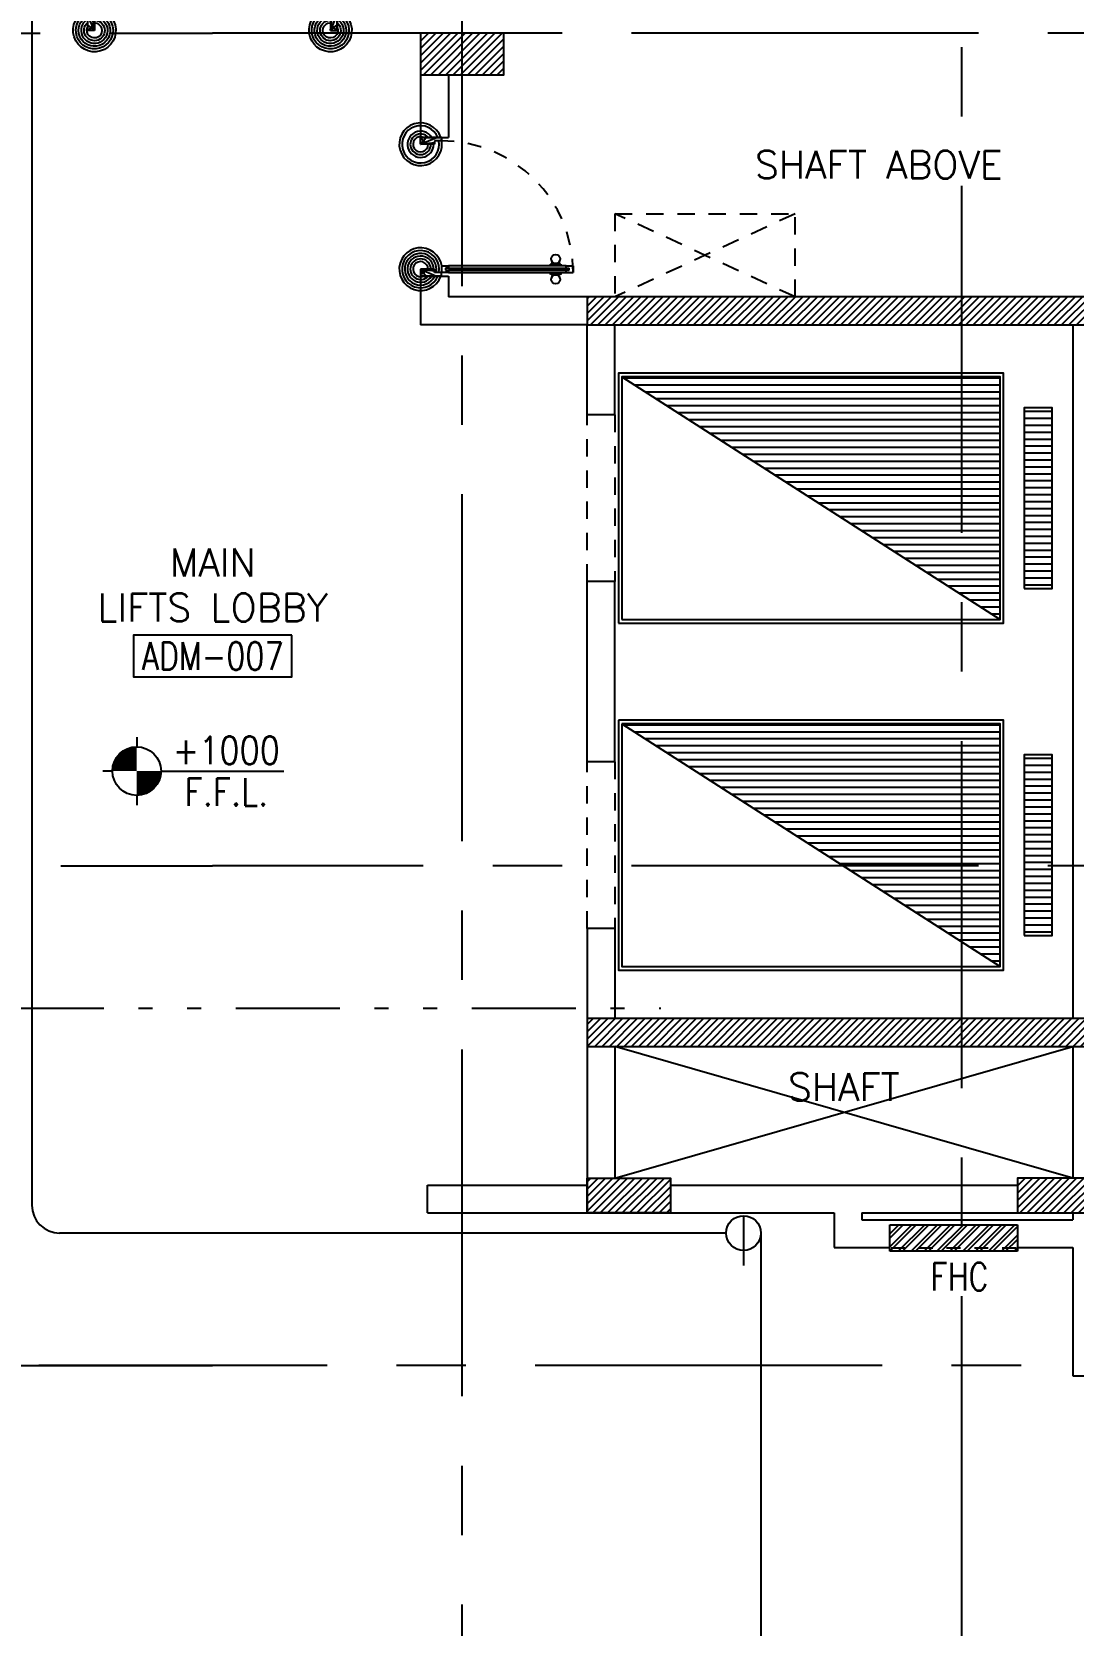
# Model space of a CAD drawing. Extents: x -0.4 to 91.7, y -13.2 to 78.1.
# Drawn here: x 68.14 to 75.64, y 21.88 to 33.36 of the extents above; entities that cross this region are included whole.
import ezdxf
from ezdxf.enums import TextEntityAlignment as Align

# ---------------------------------------------------------------- set-up
doc = ezdxf.new("R2010")
doc.units = 0
doc.header["$MEASUREMENT"] = 0
for name, pattern in [('2DASHES', [1.7, 0.75, -0.25, 0.1, -0.25, 0.1, -0.25]), ('CENTER', [2, 1.25, -0.25, 0.25, -0.25]), ('CENTERX2', [4, 2.5, -0.5, 0.5, -0.5]), ('HIDDEN', [0.375, 0.25, -0.125]), ('HIDDEN2', [0.1875, 0.125, -0.0625])]:
    doc.linetypes.add(name, pattern=pattern)
doc.layers.get('0').update_dxf_attribs({"color": 11, "linetype": 'CONTINUOUS'})
for name, color, linetype in [('AXES', 11, 'CENTERX2'), ('AXES1', 11, 'CENTER'), ('COL', 11, 'CONTINUOUS'), ('DOOR', 11, 'CONTINUOUS'), ('E-CLINE', 4, 'CONTINUOUS'), ('E-SOCKETS', 4, 'CONTINUOUS'), ('EJ', 11, 'CONTINUOUS'), ('FHC', 11, 'CONTINUOUS'), ('HAT', 11, 'CONTINUOUS'), ('HIDDEN', 11, 'HIDDEN2'), ('IND-ES-L', 11, '2DASHES'), ('LEV-PL', 11, 'CONTINUOUS'), ('LIFTS', 11, 'CONTINUOUS'), ('RM-BOX', 11, 'CONTINUOUS'), ('RM-NAME', 11, 'CONTINUOUS'), ('RM-NO', 11, 'CONTINUOUS'), ('SHAFT', 11, 'CONTINUOUS'), ('WALL', 11, 'CONTINUOUS')]:
    doc.layers.add(name, color=color, linetype=linetype)
doc.styles.add('ROMANS', font='ROMANS.shx', dxfattribs={"width": 0.6})
doc.styles.add('S', font='ROMANS.SHX')

# ---------------------------------------------------------------- blocks, each defined once
blk = doc.blocks.new('*X50')
at = {"color": 0}
for p, q in [((503899, 131750), (506612, 131750)), ((503977, 131700), (506612, 131700)), ((504055, 131650), (506612, 131650)), ((504132, 131600), (506612, 131600)), ((504210, 131550), (506612, 131550)), ((504288, 131500), (506612, 131500)), ((504366, 131450), (506612, 131450)), ((504444, 131400), (506612, 131400)), ((504522, 131350), (506612, 131350)), ((504600, 131300), (506612, 131300)), ((504677, 131250), (506612, 131250)), ((504755, 131200), (506612, 131200)), ((504833, 131150), (506612, 131150)), ((504911, 131100), (506612, 131100)), ((504989, 131050), (506612, 131050)), ((505067, 131000), (506612, 131000)), ((505145, 130950), (506612, 130950)), ((505222, 130900), (506612, 130900)), ((505300, 130850), (506612, 130850)), ((505378, 130800), (506612, 130800)), ((505456, 130750), (506612, 130750)), ((505534, 130700), (506612, 130700)), ((505612, 130650), (506612, 130650)), ((505690, 130600), (506612, 130600)), ((505767, 130550), (506612, 130550)), ((505845, 130500), (506612, 130500)), ((505923, 130450), (506612, 130450)), ((506001, 130400), (506612, 130400)), ((506079, 130350), (506612, 130350)), ((506157, 130300), (506612, 130300)), ((506235, 130250), (506612, 130250)), ((506312, 130200), (506612, 130200)), ((506390, 130150), (506612, 130150)), ((506468, 130100), (506612, 130100)), ((506546, 130050), (506612, 130050))]:
    blk.add_line(p, q, dxfattribs=at)
blk = doc.blocks.new('*X53')
at = {"color": 0}
for p, q in [((197839, 36035), (198015, 36211)), ((197839, 36088), (197962, 36211)), ((197839, 36141), (197909, 36211)), ((197839, 36194), (197856, 36211)), ((197868, 36011), (198068, 36211)), ((197921, 36011), (198121, 36211)), ((197974, 36011), (198174, 36211)), ((198027, 36011), (198227, 36211)), ((198080, 36011), (198280, 36211)), ((198133, 36011), (198333, 36211)), ((198186, 36011), (198386, 36211)), ((198239, 36011), (198439, 36211)), ((198292, 36011), (198492, 36211)), ((198345, 36011), (198545, 36211)), ((198398, 36011), (198598, 36211)), ((198451, 36011), (198651, 36211)), ((198504, 36011), (198704, 36211)), ((198557, 36011), (198757, 36211)), ((198610, 36011), (198810, 36211)), ((198663, 36011), (198863, 36211)), ((198716, 36011), (198916, 36211)), ((198769, 36011), (198969, 36211)), ((198822, 36011), (199022, 36211)), ((198875, 36011), (199075, 36211)), ((198928, 36011), (199128, 36211)), ((198981, 36011), (199181, 36211)), ((199034, 36011), (199234, 36211)), ((199088, 36011), (199288, 36211)), ((199141, 36011), (199341, 36211)), ((199194, 36011), (199394, 36211)), ((199247, 36011), (199447, 36211)), ((199300, 36011), (199500, 36211)), ((199353, 36011), (199553, 36211)), ((199406, 36011), (199606, 36211)), ((199459, 36011), (199659, 36211)), ((199512, 36011), (199712, 36211)), ((199565, 36011), (199765, 36211)), ((199618, 36011), (199818, 36211)), ((199671, 36011), (199871, 36211)), ((199724, 36011), (199924, 36211)), ((199777, 36011), (199977, 36211)), ((199830, 36011), (200030, 36211)), ((199883, 36011), (200083, 36211)), ((199936, 36011), (200136, 36211)), ((199989, 36011), (200189, 36211)), ((200042, 36011), (200242, 36211)), ((200095, 36011), (200295, 36211)), ((200148, 36011), (200348, 36211)), ((200201, 36011), (200401, 36211)), ((200254, 36011), (200454, 36211)), ((200307, 36011), (200507, 36211)), ((200360, 36011), (200560, 36211)), ((200413, 36011), (200613, 36211)), ((200466, 36011), (200666, 36211)), ((200519, 36011), (200719, 36211)), ((200572, 36011), (200772, 36211)), ((200625, 36011), (200825, 36211)), ((200678, 36011), (200878, 36211)), ((200732, 36011), (200932, 36211)), ((200785, 36011), (200985, 36211)), ((200838, 36011), (201038, 36211)), ((200891, 36011), (201091, 36211)), ((200944, 36011), (201144, 36211)), ((200997, 36011), (201197, 36211)), ((201050, 36011), (201250, 36211)), ((201103, 36011), (201303, 36211)), ((201156, 36011), (201356, 36211)), ((201209, 36011), (201409, 36211)), ((201262, 36011), (201462, 36211)), ((201315, 36011), (201515, 36211)), ((201368, 36011), (201539, 36182)), ((201421, 36011), (201539, 36129)), ((201474, 36011), (201539, 36076)), ((201527, 36011), (201539, 36023))]:
    blk.add_line(p, q, dxfattribs=at)
blk = doc.blocks.new('*X52')
at = {"color": 0}
for p, q in [((197839, 31209), (198041, 31411)), ((197839, 31262), (197988, 31411)), ((197839, 31315), (197935, 31411)), ((197839, 31368), (197882, 31411)), ((197894, 31211), (198094, 31411)), ((197947, 31211), (198147, 31411)), ((198000, 31211), (198200, 31411)), ((198053, 31211), (198253, 31411)), ((198106, 31211), (198306, 31411)), ((198159, 31211), (198359, 31411)), ((198212, 31211), (198412, 31411)), ((198265, 31211), (198465, 31411)), ((198318, 31211), (198518, 31411)), ((198371, 31211), (198571, 31411)), ((198424, 31211), (198624, 31411)), ((198477, 31211), (198677, 31411)), ((198530, 31211), (198730, 31411)), ((198583, 31211), (198783, 31411)), ((198636, 31211), (198836, 31411)), ((198689, 31211), (198889, 31411)), ((198742, 31211), (198942, 31411)), ((198795, 31211), (198995, 31411)), ((198848, 31211), (199048, 31411)), ((198901, 31211), (199101, 31411)), ((198954, 31211), (199154, 31411)), ((199007, 31211), (199207, 31411)), ((199060, 31211), (199260, 31411)), ((199114, 31211), (199314, 31411)), ((199167, 31211), (199367, 31411)), ((199220, 31211), (199420, 31411)), ((199273, 31211), (199473, 31411)), ((199326, 31211), (199526, 31411)), ((199379, 31211), (199579, 31411)), ((199432, 31211), (199632, 31411)), ((199485, 31211), (199685, 31411)), ((199538, 31211), (199738, 31411)), ((199591, 31211), (199791, 31411)), ((199644, 31211), (199844, 31411)), ((199697, 31211), (199897, 31411)), ((199750, 31211), (199950, 31411)), ((199803, 31211), (200003, 31411)), ((199856, 31211), (200056, 31411)), ((199909, 31211), (200109, 31411)), ((199962, 31211), (200162, 31411)), ((200015, 31211), (200215, 31411)), ((200068, 31211), (200268, 31411)), ((200121, 31211), (200321, 31411)), ((200174, 31211), (200374, 31411)), ((200227, 31211), (200427, 31411)), ((200280, 31211), (200480, 31411)), ((200333, 31211), (200533, 31411)), ((200386, 31211), (200586, 31411)), ((200439, 31211), (200639, 31411)), ((200492, 31211), (200692, 31411)), ((200545, 31211), (200745, 31411)), ((200598, 31211), (200798, 31411)), ((200651, 31211), (200851, 31411)), ((200704, 31211), (200904, 31411)), ((200758, 31211), (200958, 31411)), ((200811, 31211), (201011, 31411)), ((200864, 31211), (201064, 31411)), ((200917, 31211), (201117, 31411)), ((200970, 31211), (201170, 31411)), ((201023, 31211), (201223, 31411)), ((201076, 31211), (201276, 31411)), ((201129, 31211), (201329, 31411)), ((201182, 31211), (201382, 31411)), ((201235, 31211), (201435, 31411)), ((201288, 31211), (201488, 31411)), ((201341, 31211), (201539, 31409)), ((201394, 31211), (201539, 31356)), ((201447, 31211), (201539, 31303)), ((201500, 31211), (201539, 31250))]:
    blk.add_line(p, q, dxfattribs=at)
blk = doc.blocks.new('A$C272A55A0')
at = {"layer": 'DOOR', "color": 0, "linetype": 'ByBlock'}
for p, q in [((0, 900), (0, 1050)), ((50, 1050), (0, 1050)), ((50, 950), (50, 1050)), ((1750, 950), (1750, 1050)), ((1750, 1050), (1800, 1050)), ((1800, 1050), (1800, 900)), ((25, 950), (50, 950)), ((25, 900), (25, 950)), ((1775, 950), (1750, 950)), ((1775, 900), (1775, 950)), ((0, 900), (25, 900)), ((75, 900), (25, 900)), ((25, 850), (25, 900)), ((42, 850), (25, 850)), ((58, 870), (42, 870)), ((42, 870), (42, 850)), ((58, 850), (58, 870)), ((75, 850), (58, 850)), ((75, 900), (75, 850)), ((1725, 900), (1775, 900)), ((1725, 900), (1725, 850)), ((1725, 850), (1742, 850)), ((1742, 870), (1758, 870)), ((1742, 850), (1742, 870)), ((1758, 870), (1758, 850)), ((1758, 850), (1775, 850)), ((1800, 900), (1775, 900)), ((1775, 850), (1775, 900)), ((1718, 160), (1709, 160)), ((1709, 95), (1709, 160)), ((1725, 173), (1718, 173)), ((1718, 173), (1718, 83)), ((1718, 95), (1718, 160)), ((1775, 173), (1782, 173)), ((1782, 173), (1782, 83)), ((1782, 160), (1791, 160)), ((1782, 95), (1782, 160)), ((1791, 95), (1791, 160)), ((25, 50), (42, 50)), ((25, 50), (25, 0)), ((25, 0), (75, 0)), ((75, 0), (25, 0)), ((42, 50), (42, 30)), ((42, 30), (58, 30)), ((58, 50), (75, 50)), ((58, 50), (58, 30)), ((75, 50), (75, 0)), ((1718, 95), (1709, 95)), ((1725, 83), (1718, 83)), ((1742, 50), (1725, 50)), ((1725, 50), (1725, 0)), ((1775, 0), (1725, 0)), ((1725, 0), (1775, 0)), ((1742, 50), (1742, 30)), ((1758, 30), (1742, 30)), ((1775, 50), (1758, 50)), ((1758, 50), (1758, 30)), ((1775, 83), (1782, 83)), ((1775, 50), (1775, 0)), ((1782, 95), (1791, 95))]:
    blk.add_line(p, q, dxfattribs=at)
at = {"layer": 'DOOR', "color": 9, "linetype": 'ByBlock'}
for p, q in [((50, 1050), (0, 1010)), ((50, 1050), (0, 937)), ((50, 1050), (37, 950)), ((1750, 1050), (1800, 1010)), ((1750, 1050), (1800, 937)), ((1750, 1050), (1763, 950))]:
    blk.add_line(p, q, dxfattribs=at)
at = {"layer": 'DOOR', "linetype": 'ByBlock'}
for p, q in [((25, 850), (25, 50)), ((42, 850), (42, 50)), ((58, 850), (58, 50)), ((75, 50), (75, 850)), ((1725, 50), (1725, 850)), ((1742, 850), (1742, 50)), ((1758, 850), (1758, 50)), ((1775, 850), (1775, 50))]:
    blk.add_line(p, q, dxfattribs=at)
at = {"layer": 'DOOR', "color": 0, "linetype": 'ByBlock'}
for centre in [(1676, 128), (1824, 128)]:
    blk.add_circle(centre, 32.4, dxfattribs=at)
at = {"layer": 'DOOR', "color": 9, "linetype": 'ByBlock'}
for centre, radius, start, end in [((50, 1050), 34.4, 180, 270), ((50, 1050), 14.4, 180, 270), ((1750, 1050), 14.4, 270, 0), ((1750, 1050), 34.4, 270, 0), ((50, 1050), 54.4, 203.2074, 270), ((50, 1050), 74.4, 227.7764, 270), ((50, 1050), 94.4, 238.0182, 270), ((50, 1050), 114, 244.0838, 257.3774), ((50, 1050), 134, 248.1598, 259.28), ((1750, 1050), 54.4, 270, 336.7926), ((1750, 1050), 74.4, 270, 312.2236), ((1750, 1050), 94.4, 270, 301.9818), ((1750, 1050), 114, 282.6226, 295.9162), ((1750, 1050), 134, 280.72, 291.8402), ((50, 1050), 154, 251.1053, 256.2858), ((1750, 1050), 154, 283.7142, 288.8947)]:
    blk.add_arc(centre, radius, start, end, dxfattribs=at)
at = {"layer": 'DOOR', "linetype": 'HIDDEN', "ltscale": 0.5}
for centre, start, end in [((50, 851), 268.3174, 3.2965), ((1750, 851), 176.7035, 271.6826)]:
    blk.add_arc(centre, 851, start, end, dxfattribs=at)
at = {"layer": 'WALL', "linetype": 'ByBlock'}
blk.add_line((1800, 900), (1800, 1050), dxfattribs=at)
blk = doc.blocks.new('LEV1')
at = {"layer": 'LEV-PL'}
for p, q in [((0, 245), (0, 175)), ((-175, 0), (-245, 0)), ((175, 0), (1061, 0)), ((0, -175), (0, -245))]:
    blk.add_line(p, q, dxfattribs=at)
at = {"layer": 'LEV-PL', "const_width": 175}
for points in [[(-88, 0, -0.414214), (0, 88, -1)], [(88, 0, -0.414214), (0, -88, -1)]]:
    blk.add_lwpolyline(points, format="xyb", dxfattribs=at)
at = {"layer": 'LEV-PL'}
blk.add_circle((0, 0), 175, dxfattribs=at)
at = {"layer": 'LEV-PL', "color": 4, "style": 'S', "width": 0.85}
for tag, p in [('+0000', (646, 50)), ('F.F.L.', (646, -250))]:
    blk.add_attdef(tag, text='', height=200, dxfattribs=at).set_placement(p, align=Align.CENTER)
blk = doc.blocks.new('*X49')
at = {"color": 0}
for p, q in [((140176, 227700), (140376, 227700)), ((140176, 227650), (140376, 227650)), ((140176, 227600), (140376, 227600)), ((140176, 227550), (140376, 227550)), ((140176, 227500), (140376, 227500)), ((140176, 227450), (140376, 227450)), ((140176, 227400), (140376, 227400)), ((140176, 227350), (140376, 227350)), ((140176, 227300), (140376, 227300)), ((140176, 227250), (140376, 227250)), ((140176, 227200), (140376, 227200)), ((140176, 227150), (140376, 227150)), ((140176, 227100), (140376, 227100)), ((140176, 227050), (140376, 227050)), ((140176, 227000), (140376, 227000)), ((140176, 226950), (140376, 226950)), ((140176, 226900), (140376, 226900)), ((140176, 226850), (140376, 226850)), ((140176, 226800), (140376, 226800)), ((140176, 226750), (140376, 226750)), ((140176, 226700), (140376, 226700)), ((140176, 226650), (140376, 226650)), ((140176, 226600), (140376, 226600)), ((140176, 226550), (140376, 226550)), ((140176, 226500), (140376, 226500)), ((140176, 226450), (140376, 226450))]:
    blk.add_line(p, q, dxfattribs=at)
blk = doc.blocks.new('RM2')
at = {"layer": 'RM-NAME', "style": 'ROMANS'}
blk.add_text('SHAFT', height=200, dxfattribs=at).set_placement((0, 0), align=Align.MIDDLE)
blk = doc.blocks.new('RM1')
at = {"layer": 'RM-BOX'}
blk.add_lwpolyline([(570, -200), (-570, -200), (-570, -500), (570, -500)], close=True, dxfattribs=at)
at = {"layer": 'RM-NAME', "style": 'ROMANS'}
for tag, p in [('ROOMNAME1', (0, 324)), ('ROOMNAME2', (0, 0))]:
    blk.add_attdef(tag, text='', height=200, dxfattribs=at).set_placement(p, align=Align.MIDDLE)
at = {"layer": 'RM-NO', "style": 'ROMANS', "width": 0.8}
blk.add_attdef('ROOMNO', text='', height=200, dxfattribs=at).set_placement((0, -350), align=Align.MIDDLE)
blk = doc.blocks.new('DOOR1000')
at = {"layer": 'DOOR', "color": 7, "linetype": 'ByBlock'}
for p, q in [((-150, 0), (0, 0)), ((-150, 0), (-150, -25)), ((0, -50), (-114, 0)), ((0, -50), (-40, 0)), ((0, -50), (0, 0)), ((-1100, -25), (-1100, -75)), ((-1100, -75), (-1100, -25)), ((-1050, -25), (-1100, -25)), ((-1050, -75), (-1100, -75)), ((-1070, -42), (-1070, -58)), ((-1050, -42), (-1070, -42)), ((-1050, -58), (-1070, -58)), ((-1050, -25), (-1050, -42)), ((-1050, -58), (-1050, -75)), ((-1018, -25), (-1018, -18)), ((-928, -18), (-1018, -18)), ((-1018, -75), (-1018, -82)), ((-928, -82), (-1018, -82)), ((-1005, -18), (-1005, -9)), ((-1005, -9), (-940, -9)), ((-1005, -18), (-940, -18)), ((-1005, -82), (-1005, -91)), ((-1005, -82), (-940, -82)), ((-1005, -91), (-940, -91)), ((-940, -18), (-940, -9)), ((-940, -82), (-940, -91)), ((-928, -25), (-928, -18)), ((-928, -75), (-928, -82)), ((-200, -25), (-150, -25)), ((-200, -42), (-200, -25)), ((-180, -42), (-200, -42)), ((-200, -58), (-180, -58)), ((-200, -75), (-200, -58)), ((-150, -75), (-200, -75)), ((-180, -58), (-180, -42)), ((-150, -25), (-100, -25)), ((-150, -75), (-150, -25)), ((-100, -25), (-100, -50)), ((0, -50), (-100, -37)), ((-100, -50), (0, -50)), ((-150, -975), (-100, -975)), ((-150, -1000), (-150, -975)), ((-150, -1000), (0, -1000)), ((0, -1000), (-150, -1000)), ((0, -950), (-114, -1000)), ((-100, -975), (-100, -950)), ((0, -950), (-100, -963)), ((-100, -950), (0, -950)), ((0, -950), (-40, -1000)), ((0, -950), (0, -1000))]:
    blk.add_line(p, q, dxfattribs=at)
at = {"layer": 'DOOR', "linetype": 'ByBlock'}
for p, q in [((-200, -25), (-1050, -25)), ((-200, -42), (-1050, -42)), ((-200, -58), (-1050, -58)), ((-1050, -75), (-200, -75))]:
    blk.add_line(p, q, dxfattribs=at)
at = {"layer": 'DOOR', "color": 7, "linetype": 'ByBlock'}
for centre in [(-973, 24), (-973, -124)]:
    blk.add_circle(centre, 32.4, dxfattribs=at)
for centre, radius, start, end in [((0, -50), 154, 161.1053, 166.2858), ((0, -50), 94.4, 148.0182, 180), ((0, -50), 134, 158.1598, 169.28), ((0, -50), 114, 154.0838, 167.3774), ((0, -50), 74.4, 137.7764, 180), ((0, -50), 54.4, 113.2074, 180), ((0, -50), 34.4, 90, 180), ((0, -50), 14.4, 90, 180), ((0, -950), 154, 193.7142, 198.8947), ((0, -950), 134, 190.72, 201.8402), ((0, -950), 94.4, 180, 211.9818), ((0, -950), 74.4, 180, 222.2236), ((0, -950), 54.4, 180, 246.7926), ((0, -950), 34.4, 180, 270), ((0, -950), 14.4, 180, 270)]:
    blk.add_arc(centre, radius, start, end, dxfattribs=at)
at = {"layer": 'DOOR', "linetype": 'HIDDEN', "ltscale": 0.5}
blk.add_arc((-150, -25), 950, 180, 270, dxfattribs=at)

msp = doc.modelspace()

# ---------------------------------------------------------------- hatches: boundary and pattern name
at = {"layer": 'FHC', "linetype": 'ByBlock', "ltscale": 0.3}
h = msp.add_hatch(dxfattribs=at)
h.set_pattern_fill('ANSI32', color=11, scale=175, style=0)
h.set_pattern_definition([(44.999998, (-157.87475, -6.476005), (-0.046403885, 0.046403882), []), (44.999998, (-157.84381, -6.476005), (-0.046403885, 0.046403882), [])])
h.paths.add_polyline_path([(75.2414, 24.575), (75.2414, 24.765), (74.3214, 24.765), (74.3214, 24.575)])
h.paths.add_polyline_path([(74.1088, 24.1539), (74.1088, 24.5747), (74.3713, 24.5747), (74.3713, 24.1539)], flags=9)
at = {"layer": 'HAT'}
h = msp.add_hatch(dxfattribs=at)
h.set_pattern_fill('ANSI31', color=256, scale=0.3, style=0)
h.set_pattern_definition([(45, (-287.303787, -5.481), (-0.0265165043, 0.0265165043), [])])
h.paths.add_polyline_path([(71.2414, 33.05), (71.2414, 33.35), (70.9414, 33.35), (70.9414, 33.05)])
h.paths.add_polyline_path([(71.5414, 33.05), (71.5414, 33.35), (71.2414, 33.35), (71.2414, 33.05)])
h = msp.add_hatch(dxfattribs=at)
h.set_pattern_fill('ANSI31', color=256, scale=0.3, style=0)
h.set_pattern_definition([(45, (-340.143787, -5.161), (-0.0265165043, 0.0265165043), [])])
h.paths.add_polyline_path([(72.7414, 25.0986), (72.1414, 25.0986), (72.1414, 24.85), (72.7414, 24.85)])
h.paths.add_polyline_path([(75.8414, 25.0986), (75.2414, 25.0986), (75.2414, 24.85), (75.8414, 24.85)])

# ---------------------------------------------------------------- linework, layer by layer
at = {"layer": 'AXES'}
for p, q in [((71.2414, -12.4715), (71.2414, 77.3632)), ((74.8414, 5.75), (74.8414, 64.57)), ((0.7, 33.35), (69.4414, 33.35)), ((90.9611, 33.35), (69.4414, 33.35)), ((0.35, 27.35), (69.4414, 27.35)), ((90.9611, 27.35), (69.4414, 27.35)), ((11.2014, 23.75), (69.4414, 23.75)), ((86.2675, 23.75), (69.4414, 23.75))]:
    msp.add_line(p, q, dxfattribs=at)
at = {"layer": 'AXES1'}
msp.add_line((69.4414, 23.75), (67.0414, 23.75), dxfattribs=at)
at = {"layer": 'COL', "color": 2, "linetype": 'ByBlock'}
msp.add_line((72.1414, 25.1014), (72.1414, 24.85), dxfattribs=at)
at = {"layer": 'COL'}
for points in [[(71.5414, 33.35), (70.9414, 33.35), (70.9414, 33.05), (71.5414, 33.05)], [(72.1414, 31.45), (72.1414, 31.25), (75.8414, 31.25), (75.8414, 31.45)], [(72.1414, 26.25), (72.1414, 26.05), (75.8414, 26.05), (75.8414, 26.25)]]:
    msp.add_lwpolyline(points, close=True, dxfattribs=at)
at = {"layer": 'COL', "color": 2, "linetype": 'ByBlock'}
for points in [[(72.1414, 25.1), (72.7414, 25.1), (72.7414, 24.85), (72.1414, 24.85)], [(75.8414, 25.1), (75.2414, 25.1), (75.2414, 24.85), (75.8414, 24.85)]]:
    msp.add_lwpolyline(points, close=True, dxfattribs=at)
at = {"layer": 'E-CLINE', "color": 4}
msp.add_line((68.1406, 34.6044), (68.1406, 24.905), dxfattribs=at)
at = {"layer": 'E-CLINE'}
for p, q in [((73.1434, 24.705), (68.3406, 24.705)), ((73.3934, 24.705), (73.3934, 21.3482))]:
    msp.add_line(p, q, dxfattribs=at)
msp.add_arc((68.3406, 24.905), 0.2, 180, 270, dxfattribs=at)
at = {"layer": 'E-SOCKETS'}
msp.add_line((73.2684, 24.83), (73.2684, 24.4717), dxfattribs=at)
msp.add_circle((73.2684, 24.705), 0.125, dxfattribs=at)
at = {"layer": 'FHC', "linetype": 'ByBlock', "ltscale": 0.3}
for p, q in [((74.3214, 24.765), (75.2414, 24.765)), ((74.3214, 24.575), (74.3214, 24.765)), ((75.2414, 24.765), (75.2414, 24.575)), ((75.2414, 24.575), (74.3214, 24.575))]:
    msp.add_line(p, q, dxfattribs=at)
at = {"layer": 'FHC', "color": 250, "linetype": 'HIDDEN', "ltscale": 0.25}
msp.add_line((74.3316, 24.5984), (75.2336, 24.5984), dxfattribs=at)
at = {"layer": 'HIDDEN'}
for p, q in [((72.3414, 32.05), (73.6414, 32.05)), ((73.6414, 31.45), (72.3414, 32.05)), ((73.6414, 32.05), (72.3414, 31.45)), ((72.3414, 32.05), (72.3414, 31.45)), ((73.6414, 31.45), (73.6414, 32.05)), ((72.1414, 29.4), (72.1414, 30.6)), ((72.3414, 30.6), (72.3414, 29.4)), ((72.1414, 26.9), (72.1414, 28.1)), ((72.3414, 28.1), (72.3414, 26.9))]:
    msp.add_line(p, q, dxfattribs=at)
at = {"layer": 'IND-ES-L'}
msp.add_line((66.2101, 26.3261), (72.6728, 26.3261), dxfattribs=at)
msp.add_line((66.2101, 26.3261), (72.6728, 26.3261), dxfattribs=at)
at = {"layer": 'LIFTS'}
for p, q in [((72.3914, 30.875), (75.1164, 29.125)), ((72.3914, 28.375), (75.1164, 26.625))]:
    msp.add_line(p, q, dxfattribs=at)
for points in [[(72.3664, 29.1), (75.1414, 29.1), (75.1414, 30.9), (72.3664, 30.9)], [(72.3914, 29.125), (75.1164, 29.125), (75.1164, 30.875), (72.3914, 30.875)], [(75.2914, 29.35), (75.4914, 29.35), (75.4914, 30.65), (75.2914, 30.65)], [(72.3664, 28.4), (72.3664, 26.6), (75.1414, 26.6), (75.1414, 28.4)], [(72.3914, 28.375), (72.3914, 26.625), (75.1164, 26.625), (75.1164, 28.375)], [(75.2914, 26.85), (75.4914, 26.85), (75.4914, 28.15), (75.2914, 28.15)]]:
    msp.add_lwpolyline(points, close=True, dxfattribs=at)
at = {"layer": 'SHAFT'}
for p, q in [((75.6414, 25.1), (72.3414, 26.05)), ((72.3414, 25.1), (75.6414, 26.05))]:
    msp.add_line(p, q, dxfattribs=at)
at = {"layer": 'WALL'}
for p, q in [((70.9414, 33.05), (70.9414, 32.6)), ((71.1414, 33.05), (71.1414, 32.6)), ((70.9414, 32.6), (71.1414, 32.6)), ((70.9414, 31.6), (70.9414, 31.25)), ((70.9414, 31.6), (71.1414, 31.6)), ((71.1414, 31.6), (71.1414, 31.45)), ((72.1414, 31.45), (71.1414, 31.45)), ((73.6389, 31.45), (71.5389, 31.45)), ((72.1414, 31.25), (70.9414, 31.25)), ((72.1414, 30.6), (72.1414, 31.25)), ((72.3414, 30.6), (72.3414, 31.25)), ((75.6414, 31.25), (75.6414, 26.25)), ((72.3414, 30.6), (72.1414, 30.6)), ((72.3414, 29.4), (72.1414, 29.4)), ((72.1414, 28.1), (72.1414, 29.4)), ((72.3414, 28.1), (72.3414, 29.4)), ((72.3414, 28.1), (72.1414, 28.1)), ((72.3414, 26.9), (72.1414, 26.9)), ((72.1414, 26.9), (72.1414, 26.25)), ((72.3414, 26.9), (72.3414, 26.25)), ((72.1414, 26.05), (72.1414, 25.05)), ((72.3414, 26.05), (72.3414, 25.1)), ((75.6414, 26.05), (75.6414, 25.1)), ((70.9914, 24.85), (70.9914, 25.05)), ((70.9914, 25.05), (72.1414, 25.05)), ((70.9914, 25.05), (71.8414, 25.05)), ((70.9914, 24.85), (70.9914, 25.05)), ((72.7414, 25.05), (75.2414, 25.05)), ((70.9914, 24.85), (73.9214, 24.85)), ((73.9214, 24.85), (73.9214, 24.6)), ((74.1214, 24.85), (74.1214, 24.8)), ((74.1214, 24.85), (75.6414, 24.85)), ((74.1214, 24.8), (75.6414, 24.8)), ((75.6414, 24.85), (75.6414, 24.8)), ((73.9214, 24.6), (74.3214, 24.6)), ((75.2414, 24.6), (75.6414, 24.6)), ((75.6414, 24.6), (75.6414, 23.675)), ((75.6414, 23.675), (79.0664, 23.675))]:
    msp.add_line(p, q, dxfattribs=at)

# ---------------------------------------------------------------- block references
at = {"layer": 'DOOR', "color": 0, "xscale": -0.001000000047497451, "yscale": 0.0009999999892897904, "zscale": 0.001, "rotation": 180}
msp.add_blockref('A$C272A55A0', (68.5414, 34.4204), dxfattribs=at)
at = {"layer": 'DOOR', "xscale": 0.001000000047497451, "yscale": 0.0009999999892897904, "zscale": 0.001, "rotation": 180}
msp.add_blockref('DOOR1000', (70.9414, 31.6), dxfattribs=at)
at = {"layer": 'EJ', "xscale": 0.001000000047497451, "yscale": 0.0009999999892897904, "zscale": 0.001}
msp.add_blockref('RM2', (73.9914, 25.7569), dxfattribs=at)
at = {"layer": 'HAT', "xscale": 0.001000000047497451, "yscale": 0.0009999999892897904, "zscale": 0.001}
for name, p in [('*X53', (-125.6971, -4.7581)), ('*X52', (-125.6971, -5.161))]:
    msp.add_blockref(name, p, dxfattribs=at)
for name, p, values in [('RM1', (69.4431, 29.2125), {'ROOMNO': 'ADM-007', 'ROOMNAME2': 'LIFTS LOBBY', 'ROOMNAME1': 'MAIN'}), ('LEV1', (68.8962, 28.0337), {'F.F.L.': 'F.F.L.', '+0000': '+1000'})]:
    msp.add_blockref(name, p, dxfattribs=at).add_auto_attribs(values)
at = {"layer": 'LIFTS', "color": 8, "xscale": 0.001000000047497451, "yscale": 0.0009999999892897904, "zscale": 0.001}
for name, p in [('*X50', (-431.4955, -100.8827)), ('*X49', (-64.885, -197.0738)), ('*X50', (-431.4955, -103.3827)), ('*X49', (-64.885, -199.5738))]:
    msp.add_blockref(name, p, dxfattribs=at)

# ---------------------------------------------------------------- texts
at = {"layer": 'FHC', "style": 'ROMANS', "width": 0.8}
msp.add_text('FHC', height=0.2, dxfattribs=at).set_placement((74.615, 24.2908))
at = {"layer": 'RM-NAME', "style": 'ROMANS'}
msp.add_text('SHAFT ABOVE', height=0.2, dxfattribs=at).set_placement((74.2426, 32.4025), align=Align.MIDDLE)

doc.saveas('drawing.dxf')
